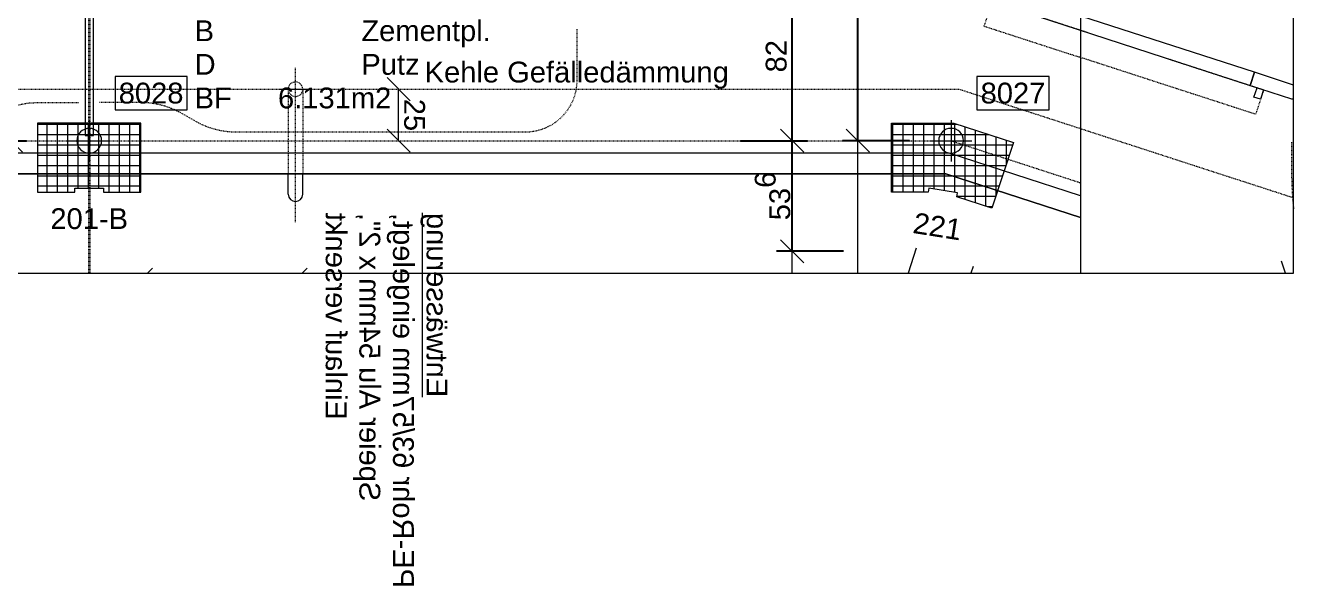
# Model space of a CAD drawing. Header units: metres. Extents: x -63 to 297, y -105 to 408.
# Drawn here: x 68.7 to 256.9, y -105.3 to -22.1 of the extents above; entities that cross this region are included whole.
import ezdxf

# ---------------------------------------------------------------- set-up
doc = ezdxf.new("R2010")
doc.units = ezdxf.units.M
doc.header["$LTSCALE"] = 0.00508
doc.header["$PDMODE"] = 1
for name, pattern in [('gestrichelt-klein', [0.19685039370078738, 0.0688976377952756, -0.1279527559055118]), ('Ohne Titel-13', [0.2777777777777778, 0.1388888888888889, -0.1388888888888889]), ('Ohne Titel-16', [0.19684000000000001, 0.069505, -0.127335]), ('Ohne Titel-6', [1.0537, 0.590515, -0.19684, 0.069505, -0.1968400000000001]), ('Ohne Titel-9', [2.5589049999999998, 1.968385, -0.1968400000000001, 0.1968400000000001, -0.1968400000000001])]:
    doc.linetypes.add(name, pattern=pattern)
for name, color, linetype, lineweight in [('211.5_Beton', 7, 'Continuous', 25), ('212.2_Betonelemente', 7, 'Continuous', 18), ('221_Fenster', 7, 'Continuous', 9), ('221_Fensterrahmen', 7, 'Continuous', 13), ('228_Sonnenschutz', 7, 'Ohne Titel-13', 9), ('Linien-0.03', 7, 'Continuous', 5), ('Linien-0.06', 7, 'Continuous', 5), ('Linien-gestrichelt', 7, 'gestrichelt-klein', 5), ('Linien-gestrichelt 0.13', 7, 'Ohne Titel-16', 13), ('Linien-stripu', 7, 'Ohne Titel-6', 5), ('Symbole', 7, 'Continuous', 5), ('Text-Raumstempel', 7, 'Continuous', 5)]:
    doc.layers.add(name, color=color, linetype=linetype, lineweight=lineweight)
for name, color, linetype, lineweight, true_color in [('Bemaßung-Fassadenstützen', 86, 'Continuous', 5, 0x1b8e0b), ('Bemaßung-Leichtbau', 22, 'Continuous', 5, 0xb54400), ('Bemaßung-Rohbau', 18, 'Continuous', 5, 0x000000), ('Linien-Achsen', 150, 'Ohne Titel-9', 35, 0x0099ff), ('Text-allgemein', 18, 'Continuous', 5, 0x000000), ('Text-Koordinaten', 18, 'Continuous', 5, 0x000000)]:
    doc.layers.add(name, color=color, linetype=linetype, lineweight=lineweight, true_color=true_color)
doc.styles.add('Arial', font='arial.ttf')
doc.dimstyles.new('vbk_50', dxfattribs={"dimtxt": 101.0163652024117, "dimasz": 0.00224482421875, "dimexe": 0.0015, "dimexo": 0.0030000000000007, "dimgap": 0.0005, "dimtad": 1, "dimdec": 3, "dimzin": 3, "dimdsep": 46, "dimtxsty": 'Arial', "dimblk": 'VW_SLASH', "dimblk1": 'VW_SLASH', "dimblk2": 'VW_SLASH', "dimcen": 0, "dimdle": 0.002, "dimazin": 0, "dimtfac": 0.9, "dimtdec": 3, "dimtix": 1, "dimtmove": 0, "dimatfit": 0, "dimldrblk": 'DOT', "dimfxl": 0.005, "dimfxlon": 1, "dimfrac": 2, "dimtolj": 1, "dimtzin": 3, "dimarcsym": 0})
pattern_1 = [(0, (0, 0), (0, 0.05), []), (90, (0, 0), (0.05, 0), [])]

# ---------------------------------------------------------------- blocks, each defined once
blk = doc.blocks.new('GRUP_GR_Zi-Typ1.0 (2D)')
at = {"layer": 'Bemaßung-Leichtbau', "linetype": 'Continuous', "lineweight": 5}
blk.add_point((0.105, -9.415), dxfattribs=at)
blk = doc.blocks.new('MÖB_GR_Vorhangschiene-1')
at = {"layer": 'Linien-stripu', "flags": 128}
blk.add_lwpolyline([(-2.363189159009657, 0.5413380450634632), (-2.363189159009657, 0.2913380450634632, 0.4142135623730865), (-2.113189159009657, 0.0413380450634631), (-0.7131891590096566, 0.0413380450634631, 0.1316524975873484), (-0.5131891590096566, 0.0949278835496862), (-0.4499999999999491, 0.1314101615138115, -0.1316524975874162), (-0.2499999999999491, 0.1850000000000346), (-0.0499999999999491, 0.1850000000000346)], format="xyb", dxfattribs=at)
at = {"layer": 'Linien-stripu', "linetype": 'Continuous', "lineweight": 5}
blk.add_point((0, 0), dxfattribs=at)
blk = doc.blocks.new('Stamp CW-114')
at = {"layer": 'Text-Raumstempel', "flags": 128}
for points in [[(0.1, -0.297), (0.94, -0.297), (0.94, -0.458), (0.1, -0.458)], [(0.1, -0.458), (0.94, -0.458), (0.94, -0.619), (0.1, -0.619)]]:
    blk.add_lwpolyline(points, close=True, dxfattribs=at)
at = {"layer": 'Text-Raumstempel', "linetype": 'Continuous', "lineweight": 5}
for p in [(0, 0), (1.04, 0), (0, -1.22), (1.04, -1.22)]:
    blk.add_point(p, dxfattribs=at)
at = {"layer": 'Text-Raumstempel', "line_spacing_factor": 0.9677411898617664, "style": 'Arial'}
for s, insert, char_height, attachment_point in [('BALKON', (0.156, -0.2417083333333333), 0.1262704565030146, 7), ('B^I^IZementpl.\\PD^I^IPutz\\PBF^I6.131m2', (0.156, -0.6963947459086994), 0.1010163652024117, 1)]:
    blk.add_mtext(s, dxfattribs=dict(at, insert=insert, char_height=char_height, attachment_point=attachment_point))
at = {"layer": 'Text-Raumstempel', "insert": (0.52, -0.458), "char_height": 0.1010163652024117, "width": 0.7780928493842203, "attachment_point": 5, "line_spacing_factor": 0.9677411898617664, "style": 'Arial'}
blk.add_mtext('+ 4.32\\P+ 4.10', dxfattribs=at)
blk = doc.blocks.new('E_GR_01')
at = {"layer": '212.2_Betonelemente', "linetype": 'Continuous', "lineweight": 5}
h = blk.add_hatch(dxfattribs=at)
h.set_pattern_fill('BETONFERTIGTEIL 1MM', style=0, pattern_type=2)
h.set_pattern_definition(pattern_1)
h.paths.add_polyline_path([(-0.25, 0.085), (-0.25, -0.25), (-0.07, -0.25), (-0.07, -0.23), (0.07, -0.23), (0.07, -0.25), (0.25, -0.25), (0.25, 0.085)])
at = {"layer": '211.5_Beton', "linetype": 'Continuous', "lineweight": 5}
blk.add_point((0, 0), dxfattribs=at)
at = {"layer": '212.2_Betonelemente', "flags": 128}
blk.add_lwpolyline([(-0.25, 0.085), (-0.25, -0.25), (-0.07, -0.25), (-0.07, -0.23), (0.07, -0.23), (0.07, -0.25), (0.25, -0.25), (0.25, 0.085)], close=True, dxfattribs=at)
at = {"layer": '212.2_Betonelemente', "linetype": 'Continuous', "lineweight": 5}
blk.add_point((0, 0), dxfattribs=at)
blk = doc.blocks.new('E_GR_21')
at = {"layer": '212.2_Betonelemente', "linetype": 'Continuous', "lineweight": 5}
h = blk.add_hatch(dxfattribs=at)
h.set_pattern_fill('BETONFERTIGTEIL 1MM', style=0, pattern_type=2)
h.set_pattern_definition(pattern_1)
h.paths.add_polyline_path([(-0.2895961100811342, 0.085), (0.0134626774275857, 0.085), (0.3016887121082618, -0.0086503156348613), (0.1981680189926537, -0.3272542485937376), (0.0278076987970248, -0.2719008251056277), (0.030936388097829, -0.2521470582937249), (-0.1073399795854908, -0.2302462331880959), (-0.110468668886295, -0.2499999999999987), (-0.2895961100811342, -0.25)])
at = {"layer": '211.5_Beton', "linetype": 'Continuous', "lineweight": 5}
blk.add_point((0.0219560190498428, 0), dxfattribs=at)
at = {"layer": '212.2_Betonelemente', "flags": 128}
blk.add_lwpolyline([(-0.2895961100811342, 0.085), (0.0134626774275857, 0.085), (0.3016887121082618, -0.0086503156348613), (0.1981680189926537, -0.3272542485937376), (0.0278076987970248, -0.2719008251056277), (0.030936388097829, -0.2521470582937249), (-0.1073399795854908, -0.2302462331880959), (-0.110468668886295, -0.2499999999999987), (-0.2895961100811342, -0.25)], close=True, dxfattribs=at)
at = {"layer": '212.2_Betonelemente', "linetype": 'Continuous', "lineweight": 5}
blk.add_point((0, 0), dxfattribs=at)
blk = doc.blocks.new('VW_SLASH')
at = {"color": 0, "linetype": 'ByBlock', "lineweight": -2}
blk.add_line((0.5, 0), (-1, 0), dxfattribs=at)
at = {"color": 0, "lineweight": 20, "flags": 128}
blk.add_lwpolyline([(25.00267071598843, 25.00267071598842), (-25.00267071598842, -25.00267071598843)], dxfattribs=at)
blk = doc.blocks.new('*D247')
at = {"layer": 'Bemaßung-Rohbau', "color": 0, "lineweight": -2, "transparency": 16777216}
for p, q in [((174.8497099256315, -14.09804920346896), (184.8000470251836, -14.09804920346896)), ((182.5038153868254, -39.13289723288342), (182.5038153868254, -14.16677768871758)), ((174.8497099256315, -39.20162571813204), (184.8000470251836, -39.20162571813204))]:
    blk.add_line(p, q, dxfattribs=at)
at = {"layer": 'Defpoints', "color": 0, "transparency": 16777216}
for p in [(156.7021759634879, -14.09804920346895), (182.5038153868254, -14.09804920346896), (161.4043520887005, -39.20162571813204)]:
    blk.add_point(p, dxfattribs=at)
at = {"layer": 'Bemaßung-Rohbau', "color": 0, "lineweight": -2, "transparency": 16777216, "xscale": 0.0687284852486191, "yscale": 0.0687284852486191, "zscale": 0.0687284852486191}
for p, rotation in [((182.5038153868254, -14.09804920346896), 90), ((182.5038153868254, -39.20162571813204), 270)]:
    blk.add_blockref('VW_SLASH', p, dxfattribs=dict(at, rotation=rotation))
at = {"layer": 'Bemaßung-Rohbau', "color": 0, "transparency": 16777216, "insert": (180.1593253057662, -26.64983746080047), "char_height": 3.09275965026296, "attachment_point": 5, "rotation": 90, "style": 'Arial'}
blk.add_mtext('\\A1;82', dxfattribs=at)
blk = doc.blocks.new('_DOT')
at = {"color": 0, "linetype": 'ByBlock', "lineweight": -2}
blk.add_line((-0.5, 0), (-1, 0), dxfattribs=at)
at = {"color": 0, "linetype": 'ByBlock', "const_width": 0.5}
blk.add_lwpolyline([(-0.25, 0, 1), (0.25, 0, 1)], format="xyb", close=True, dxfattribs=at)
blk = doc.blocks.new('*D248')
at = {"layer": 'Bemaßung-Rohbau', "color": 0, "lineweight": -2, "transparency": 16777216}
for p, q in [((174.8497099256315, -39.20162571813204), (184.8000470251836, -39.20162571813204)), ((182.5038153868254, -55.54590996976748), (182.5038153868254, -39.27035420338066)), ((190.1579208480194, -55.6146384550161), (180.2075837484672, -55.6146384550161))]:
    blk.add_line(p, q, dxfattribs=at)
at = {"layer": 'Defpoints', "color": 0, "transparency": 16777216}
for p in [(161.4043520887005, -39.20162571813204), (182.5038153868254, -39.20162571813204), (256.6174034515673, -55.61463845501612)]:
    blk.add_point(p, dxfattribs=at)
at = {"layer": 'Bemaßung-Rohbau', "color": 0, "lineweight": -2, "transparency": 16777216, "xscale": 0.0687284852486191, "yscale": 0.0687284852486191, "zscale": 0.0687284852486191}
for p, rotation in [((182.5038153868254, -39.20162571813204), 90), ((182.5038153868254, -55.6146384550161), 270)]:
    blk.add_blockref('VW_SLASH', p, dxfattribs=dict(at, rotation=rotation))
at = {"layer": 'Bemaßung-Rohbau', "color": 0, "transparency": 16777216, "insert": (179.6164398009906, -47.40813208657404), "char_height": 3.09275965026296, "attachment_point": 5, "rotation": 90, "style": 'Arial'}
blk.add_mtext('\\A1;53\\S6^ ;', dxfattribs=at)
blk = doc.blocks.new('*D256')
at = {"layer": 'Bemaßung-Rohbau', "color": 0, "lineweight": -2, "transparency": 16777216}
for p, q in [((58.93392407639816, 102.0912716973612), (68.88426117595027, 102.0912716973612)), ((66.58802953759205, -39.13289723288342), (66.58802953759209, 102.0225432121126)), ((58.93392407639813, -39.20162571813204), (68.88426117595023, -39.20162571813204))]:
    blk.add_line(p, q, dxfattribs=at)
at = {"layer": 'Defpoints', "color": 0, "transparency": 16777216}
for p in [(38.57027769776982, 102.0912716973612), (66.58802953759209, 102.0912716973612), (38.57027769776982, -39.20162571813204)]:
    blk.add_point(p, dxfattribs=at)
at = {"layer": 'Bemaßung-Rohbau', "color": 0, "lineweight": -2, "transparency": 16777216, "xscale": 0.0687284852486191, "yscale": 0.0687284852486191, "zscale": 0.0687284852486191}
for p, rotation in [((66.58802953759209, 102.0912716973612), 90), ((66.58802953759205, -39.20162571813204), 270)]:
    blk.add_blockref('VW_SLASH', p, dxfattribs=dict(at, rotation=rotation))
at = {"layer": 'Bemaßung-Rohbau', "color": 0, "transparency": 16777216, "insert": (69.83762253395025, 38.51410193499359), "char_height": 3.09275965026296, "attachment_point": 5, "rotation": 90, "style": 'Arial'}
blk.add_mtext('\\A1;4.61\\S5^ ;', dxfattribs=at)
blk = doc.blocks.new('*D258')
at = {"layer": 'Bemaßung-Rohbau', "color": 0, "lineweight": -2, "transparency": 16777216}
for p, q in [((199.9188208197377, 102.0912716973612), (189.9684837201856, 102.0912716973612)), ((192.2647153585437, -39.13289723288342), (192.2647153585438, 102.0225432121126)), ((199.9188208197376, -39.20162571813204), (189.9684837201855, -39.20162571813204))]:
    blk.add_line(p, q, dxfattribs=at)
at = {"layer": 'Defpoints', "color": 0, "transparency": 16777216}
for p in [(192.2647153585438, 102.0912716973612), (204.4086013733845, 102.0912716973612), (204.4086013733845, -39.20162571813204)]:
    blk.add_point(p, dxfattribs=at)
at = {"layer": 'Bemaßung-Rohbau', "color": 0, "lineweight": -2, "transparency": 16777216, "xscale": 0.0687284852486191, "yscale": 0.0687284852486191, "zscale": 0.0687284852486191}
for p, rotation in [((192.2647153585438, 102.0912716973612), 90), ((192.2647153585437, -39.20162571813204), 270)]:
    blk.add_blockref('VW_SLASH', p, dxfattribs=dict(at, rotation=rotation))
at = {"layer": 'Bemaßung-Rohbau', "color": 0, "transparency": 16777216, "insert": (189.4058201651226, 31.44482298961461), "char_height": 3.09275965026296, "attachment_point": 5, "rotation": 90, "style": 'Arial'}
blk.add_mtext('\\A1;4.61\\S5^ ;', dxfattribs=at)
blk = doc.blocks.new('Stamp CW-177')
at = {"layer": 'Linien-0.03', "color": 5, "lineweight": 13, "true_color": 0x0000ff, "flags": 128}
blk.add_lwpolyline([(0.125, -0.1506388888888889), (0.475, -0.1506388888888889), (0.475, -0.3116388888888889), (0.125, -0.3116388888888889)], close=True, dxfattribs=at)
at = {"layer": 'Linien-Achsen', "color": 5, "linetype": 'Continuous', "lineweight": 13, "true_color": 0x0000ff}
for p, q in [((0, -0.1), (0, 0.1)), ((-0.1, 0), (0.1, 0))]:
    blk.add_line(p, q, dxfattribs=at)
blk.add_circle((0, 0), 0.0599999999999978, dxfattribs=at)
at = {"layer": 'Text-Raumstempel', "linetype": 'Continuous', "lineweight": 5}
blk.add_point((0, 0), dxfattribs=at)
at = {"layer": 'Text-Raumstempel', "color": 5, "true_color": 0x0000ff, "extrusion": (0, 0, -1), "insert": (0.3, -0.2304333333333333), "char_height": 0.1010163652024117, "width": 0.35, "attachment_point": 5, "text_direction": (1, 0, 0), "line_spacing_factor": 0.9677411898617664, "style": 'Arial'}
blk.add_mtext('8028', dxfattribs=at)
blk = doc.blocks.new('Stamp CW-198')
at = {"layer": 'Linien-0.03', "color": 5, "lineweight": 13, "true_color": 0x0000ff, "flags": 128}
blk.add_lwpolyline([(0.125, -0.1506388888888889), (0.475, -0.1506388888888889), (0.475, -0.3116388888888889), (0.125, -0.3116388888888889)], close=True, dxfattribs=at)
at = {"layer": 'Linien-Achsen', "color": 5, "linetype": 'Continuous', "lineweight": 13, "true_color": 0x0000ff}
for p, q in [((0, -0.1), (0, 0.1)), ((-0.1, 0), (0.1, 0))]:
    blk.add_line(p, q, dxfattribs=at)
blk.add_circle((0, 0), 0.0599999999999978, dxfattribs=at)
at = {"layer": 'Text-Raumstempel', "linetype": 'Continuous', "lineweight": 5}
blk.add_point((0, 0), dxfattribs=at)
at = {"layer": 'Text-Raumstempel', "color": 5, "true_color": 0x0000ff, "extrusion": (0, 0, -1), "insert": (0.3, -0.2304333333333333), "char_height": 0.1010163652024117, "width": 0.35, "attachment_point": 5, "text_direction": (1, 0, 0), "line_spacing_factor": 0.9677411898617664, "style": 'Arial'}
blk.add_mtext('8027', dxfattribs=at)
blk = doc.blocks.new('*D261')
at = {"layer": 'Defpoints', "color": 0, "transparency": 16777216}
for p in [(111.1050558014292, -31.54752025693811), (124.1170350854589, -31.54752025693811), (111.1050558014292, -39.20162571813315)]:
    blk.add_point(p, dxfattribs=at)
at = {"layer": 'Linien-0.03', "color": 0, "lineweight": -2, "transparency": 16777216}
for p, q in [((123.963952976235, -31.54752025693807), (124.162959718226, -31.54752025693807)), ((124.1170350854589, -39.1328972328845), (124.1170350854589, -31.61624874218669)), ((123.963952976235, -39.20162571813312), (124.162959718226, -39.20162571813312))]:
    blk.add_line(p, q, dxfattribs=at)
at = {"layer": 'Linien-0.03', "color": 0, "lineweight": -2, "transparency": 16777216, "xscale": 0.0687284852486191, "yscale": 0.0687284852486191, "zscale": 0.0687284852486191}
for p, rotation in [((124.1170350854589, -31.54752025693807), 90), ((124.1170350854589, -39.20162571813312), 270)]:
    blk.add_blockref('VW_SLASH', p, dxfattribs=dict(at, rotation=rotation))
at = {"layer": 'Linien-0.03', "color": 0, "transparency": 16777216, "insert": (126.4615251665181, -35.37457298753561), "char_height": 3.09275965026296, "attachment_point": 5, "rotation": 270, "style": 'Arial'}
blk.add_mtext('\\A1;25', dxfattribs=at)
blk = doc.blocks.new('*E264')
at = {"layer": 'Linien-0.03', "flags": 128}
blk.add_lwpolyline([(47.44718618379411, 65.82530696626779), (46.22252931000309, 65.82530696626779), (46.22252931000309, 0), (47.44718618379411, 0)], close=True, dxfattribs=at)
blk = doc.blocks.new('*E379')
at = {"layer": 'Bemaßung-Fassadenstützen'}
for p, q in [((1.207360804895018, 3.715874472656964), (0, 7.1e-15)), ((9.639805134777845, 0.9760072224912335), (9.322681164524937, 0)), ((9.639805134777419, 0.9760072224908853), (9.322681164524624, 7.1e-15))]:
    blk.add_line(p, q, dxfattribs=at)
at = {"layer": 'Bemaßung-Leichtbau', "linetype": 'Continuous', "lineweight": 5}
for p in [(6.385920156923305, 19.65384133668324), (56.89416428341264, 3.242717997850896)]:
    blk.add_point(p, dxfattribs=at)
at = {"layer": 'Bemaßung-Rohbau', "linetype": 'Continuous', "lineweight": 5}
blk.add_point((1.207360804895131, 3.715874472656942), dxfattribs=at)
blk = doc.blocks.new('*E380')
at = {"layer": 'Linien-gestrichelt', "lineweight": 18, "flags": 128}
blk.add_lwpolyline([(0, 16.12274870280741), (175.958090994073, 16.12274870280741), (225.5788092507205, 0)], dxfattribs=at)
at = {"layer": 'Linien-0.03', "insert": (96.61205845771971, 20.20918133316597), "char_height": 3.092759650262959, "attachment_point": 1, "line_spacing_factor": 0.9677411898617662, "style": 'Arial'}
blk.add_mtext('Kehle Gefälledämmung', dxfattribs=at)
blk = doc.blocks.new('228')
at = {"layer": '228_Sonnenschutz', "linetype": 'Continuous', "flags": 128}
blk.add_lwpolyline([(0.035, 0), (0.068449759264151, 0), (0.068449759264151, -0.0483000962107617), (0.035, -0.0483000962107617)], close=True, dxfattribs=at)
at = {"layer": '228_Sonnenschutz', "flags": 128}
blk.add_lwpolyline([(-0.416550240735849, -2.91e-14), (0.068449759264151, -5.02e-13), (0.0684497592640346, -0.1250000000000291), (-0.4165502407359654, -0.1249999999995562)], dxfattribs=at)
at = {"layer": 'Linien-0.03', "linetype": 'Continuous', "lineweight": 5}
blk.add_point((0, 0), dxfattribs=at)
blk = doc.blocks.new('*E381')
at = {"layer": '221_Fenster', "flags": 128}
blk.add_lwpolyline([(8.011625379363693, 18.04270108813184), (7.377602662080619, 16.09138506196946), (43.70783423816903, 4.287338945650177), (44.34178210512454, 6.238450182465172)], close=True, dxfattribs=at)
at = {"layer": '221_Fensterrahmen', "flags": 128}
blk.add_lwpolyline([(8.011625379363636, 18.04270108813181), (3.061641021056857, 19.65127549878268), (3.3822e-12, 19.65127549878262), (3.3822e-12, 17.59997523518219), (2.683652279760395, 17.59997523518219), (7.377602662080591, 16.0913850619694)], close=True, dxfattribs=at)
blk.add_lwpolyline([(50.15497975576073, 4.349722227563333), (44.34178210512454, 6.238450182465172), (43.707834238169, 4.287338945650149), (49.85059233248586, 2.29176431279511), (50.15497975576073, 2.291764312794975)], dxfattribs=at)
at = {"layer": '228_Sonnenschutz'}
blk.add_line((30.39611915262927, 4.588455237936316), (18.32413463530082, 8.510760595651718), dxfattribs=at)
at = {"layer": 'Bemaßung-Leichtbau', "linetype": 'Continuous', "lineweight": 5}
for p in [(0, 174.2642058149511), (2.388080903892501, 174.2642058149511)]:
    blk.add_point(p, dxfattribs=at)
at = {"layer": '221_Fensterrahmen', "color": 7, "xscale": -30.61642184477572, "yscale": 30.61642184477572, "zscale": 30.61642184477572, "rotation": 342.0005159488394}
blk.add_blockref('228', (7.377602662080619, 16.09138506196935), dxfattribs=at)
at = {"layer": '221_Fensterrahmen', "color": 7, "extrusion": (0, 0, -1), "xscale": -30.61642184477571, "yscale": 30.61642184477571, "zscale": -30.61642184477571, "rotation": 17.99948405118171}
blk.add_blockref('228', (-43.70783423816897, 4.287338945650149), dxfattribs=at)
blk = doc.blocks.new('*E382')
at = {"layer": '221_Fenster', "flags": 128}
blk.add_lwpolyline([(8.011625379363693, 18.04270108813184), (7.377602662080619, 16.09138506196946), (43.70783423816903, 4.287338945650177), (44.34178210512454, 6.238450182465172)], close=True, dxfattribs=at)
at = {"layer": '221_Fensterrahmen', "flags": 128}
blk.add_lwpolyline([(8.011625379363636, 18.04270108813181), (3.061641021056857, 19.65127549878268), (3.3822e-12, 19.65127549878262), (3.3822e-12, 17.59997523518219), (2.683652279760395, 17.59997523518219), (7.377602662080591, 16.0913850619694)], close=True, dxfattribs=at)
blk.add_lwpolyline([(50.15497975576073, 4.349722227563333), (44.34178210512454, 6.238450182465172), (43.707834238169, 4.287338945650149), (49.85059233248586, 2.29176431279511), (50.15497975576073, 2.291764312794975)], dxfattribs=at)
at = {"layer": '228_Sonnenschutz'}
blk.add_line((30.39611915262927, 4.588455237936316), (18.32413463530082, 8.510760595651718), dxfattribs=at)
at = {"layer": 'Bemaßung-Leichtbau', "linetype": 'Continuous', "lineweight": 5}
for p in [(0, 174.2642058149511), (2.388080903892501, 174.2642058149511)]:
    blk.add_point(p, dxfattribs=at)
at = {"layer": '221_Fensterrahmen', "color": 7, "xscale": -30.61642184477572, "yscale": 30.61642184477572, "zscale": 30.61642184477572, "rotation": 342.0005159488394}
blk.add_blockref('228', (7.377602662080619, 16.09138506196935), dxfattribs=at)
at = {"layer": '221_Fensterrahmen', "color": 7, "extrusion": (0, 0, -1), "xscale": -30.61642184477571, "yscale": 30.61642184477571, "zscale": -30.61642184477571, "rotation": 17.99948405118171}
blk.add_blockref('228', (-43.70783423816897, 4.287338945650149), dxfattribs=at)
blk = doc.blocks.new('*E400')
at = {"layer": 'Bemaßung-Leichtbau'}
for p, q in [((8.223546786279798, 133.5189368950996), (8.223546786279798, 133.3199301531086)), ((56.00575384906529, 133.3658547858754), (8.29227527152841, 133.3658547858757))]:
    blk.add_line(p, q, dxfattribs=at)
at = {"layer": 'Bemaßung-Leichtbau', "linetype": 'Continuous', "lineweight": 5}
for p in [(5.178559352028344, 16.41112333883228), (55.68680347851762, 0)]:
    blk.add_point(p, dxfattribs=at)
at = {"layer": 'Bemaßung-Rohbau', "linetype": 'Continuous', "lineweight": 5}
blk.add_point((0, 0.4731564748059327), dxfattribs=at)
at = {"layer": 'Bemaßung-Leichtbau', "xscale": 0.0687284852486191, "yscale": 0.0687284852486191, "zscale": 0.0687284852486191, "rotation": 179.9999999999996}
blk.add_blockref('VW_SLASH', (8.223546786279798, 133.3658547858757), dxfattribs=at)
at = {"layer": 'Bemaßung-Leichtbau', "insert": (41.93988134283796, 136.2532303717103), "char_height": 3.09275965026296, "attachment_point": 5, "style": 'Arial'}
blk.add_mtext('\\A1;2.20\\S3^ ;', dxfattribs=at)
blk = doc.blocks.new('*E401')
at = {"layer": 'Linien-stripu', "elevation": 1e-08, "flags": 128}
blk.add_lwpolyline([(1.00000115e-08, 0.0854800621240912, 0.0228576302812897), (1.676934969568503, 0.0087784691227952), (24.99955760954162, 1.00000008e-08, 0.1316524975873484), (31.12284197849676, 1.640729111687605), (33.05746792675447, 2.757685923695405, -0.1316524975874422), (39.18075229570972, 4.39841502538323), (45.30403666466486, 4.39841502538323)], format="xyb", dxfattribs=at)
blk = doc.blocks.new('*E402')
at = {"layer": 'Linien-stripu', "elevation": 1e-08, "flags": 128}
blk.add_lwpolyline([(1.00031343e-08, 9.941187404645255), (1.00000079e-08, 5.348724127928904, 0.0277338578510816), (0.2969098923630327, 9.9999795e-09, 0.0277338578510816)], format="xyb", dxfattribs=at)
blk = doc.blocks.new('E_GR_221')
at = {"layer": 'Linien-0.03', "linetype": 'Continuous', "lineweight": 5}
for p in [(-1.47e-14, 0), (0.0219560190498281, 0), (-0.2895961100811488, -0.25), (0.1981680189926391, -0.3272542485937376)]:
    blk.add_point(p, dxfattribs=at)
at = {"layer": 'Text-allgemein', "insert": (-0.0578829568170689, -0.3654586062776128), "char_height": 0.1010163652024117, "attachment_point": 2, "rotation": 350.9999999999999, "line_spacing_factor": 0.9677411898617664, "style": 'Arial'}
blk.add_mtext('221', dxfattribs=at)
blk = doc.blocks.new('E_GR_201-B')
at = {"layer": 'Linien-0.03', "linetype": 'Continuous', "lineweight": 5}
for p in [(0, 0), (-0.25, -0.25), (0.25, -0.25)]:
    blk.add_point(p, dxfattribs=at)
at = {"layer": 'Text-allgemein', "insert": (0, -0.3273947459086994), "char_height": 0.1010163652024117, "attachment_point": 2, "line_spacing_factor": 0.9677411898617664, "style": 'Arial'}
blk.add_mtext('201-B', dxfattribs=at)
blk = doc.blocks.new('*E405')
at = {"layer": '211.5_Beton', "color": 7, "xscale": 30.61642184477572, "yscale": 30.61642184477572, "zscale": 30.61642184477572}
for name, p in [('E_GR_201-B', (7.654105461193922, 14.74622999012765)), ('E_GR_221', (135.5650474987052, 14.74811938818018))]:
    blk.add_blockref(name, p, dxfattribs=at)
blk = doc.blocks.new('*E409')
at = {"layer": '221_Fenster', "flags": 128}
blk.add_lwpolyline([(8.011625379360225, 18.04270108813169), (7.377602662077265, 16.09138506196949), (43.70783423816556, 4.287338945650149), (44.34178210512107, 6.238450182465144)], close=True, dxfattribs=at)
at = {"layer": '221_Fensterrahmen', "flags": 128}
blk.add_lwpolyline([(8.011625379360225, 18.04270108813169), (3.061641021053447, 19.65127549878251), (0, 19.65127549878251), (0, 17.59997523518221), (2.683652279756984, 17.59997523518221), (7.377602662077152, 16.09138506196949)], close=True, dxfattribs=at)
blk.add_lwpolyline([(50.15497975575704, 4.349722227563323), (44.34178210512107, 6.238450182465144), (43.70783423816556, 4.287338945650149), (49.85059233248239, 2.291764312795053), (50.15497975575704, 2.291764312794839)], dxfattribs=at)
at = {"layer": '228_Sonnenschutz'}
blk.add_line((30.39611915262583, 4.588455237936373), (18.32413463529747, 8.510760595651604), dxfattribs=at)
at = {"layer": '221_Fensterrahmen', "color": 7, "extrusion": (0, 0, -1), "xscale": 30.61642184477572, "yscale": 30.61642184477572, "zscale": -30.61642184477572, "rotation": 17.99948405116053}
blk.add_blockref('228', (-7.377602662077265, 16.09138506196926), dxfattribs=at)
at = {"layer": '221_Fensterrahmen', "color": 7, "xscale": 30.61642184477572, "yscale": 30.61642184477572, "zscale": 30.61642184477572, "rotation": 342.0005159488184}
blk.add_blockref('228', (43.70783423816556, 4.287338945650149), dxfattribs=at)
blk = doc.blocks.new('*E262')
at = {"layer": 'Linien-0.03', "lineweight": 13}
for p, q in [((21.89074161901463, 57.75428020501572, 1e-08), (21.89074161901463, 60.81592238949329, 1e-08)), ((24.03389114814894, 57.75428020501572, 1e-08), (24.03389114814894, 60.81592238949329, 1e-08))]:
    blk.add_line(p, q, dxfattribs=at)
at = {"layer": 'Linien-0.03', "color": 7, "lineweight": 20, "flags": 128}
for points in [[(1.010354010488442, 46.05881914992355), (1.718395685479905, 46.76686082491502)], [(24.6807120690617, 46.76686082491503), (23.97267039407022, 46.05881914992355)]]:
    blk.add_lwpolyline(points, dxfattribs=at)
at = {"layer": 'Linien-0.03', "lineweight": 13}
blk.add_arc((22.96231638358179, 57.75428020501572, 1e-08), 1.07157476456715, 180, 0, dxfattribs=at)
at = {"layer": 'Linien-0.03', "linetype": 'Continuous', "lineweight": 5}
for p in [(22.96231638358179, 73.36865534585246, 1e-08), (0, 58.06044442346482, 1e-08), (0, 58.06044442346482, 1e-08), (45.92463276716359, 58.06044442346482, 1e-08), (45.92463276716359, 58.06044442346482, 1e-08)]:
    blk.add_point(p, dxfattribs=at)
at = {"layer": 'Linien-gestrichelt 0.13'}
for p, q in [((21.89074161901463, 73.36865534585246, 1e-08), (21.89074161901463, 60.81592238949329, 1e-08)), ((24.03389114814894, 73.36865534585246, 1e-08), (24.03389114814894, 60.81592238949329, 1e-08))]:
    blk.add_line(p, q, dxfattribs=at)
for start, end in [(0, 180), (180, 0)]:
    blk.add_arc((22.96231638358179, 73.36865534585246, 1e-08), 1.07157476456715, start, end, dxfattribs=at)
at = {"layer": 'Linien-stripu', "lineweight": 13}
for p, q in [((22.96231638358179, 53.621063255971, 1e-08), (22.96231638358179, 76.62104305445008, 1e-08)), ((20.66608474522361, 73.36865534585246, 1e-08), (25.25854802193996, 73.36865534585246, 1e-08))]:
    blk.add_line(p, q, dxfattribs=at)
at = {"layer": 'Linien-0.03', "extrusion": (0, 0, -1), "insert": (36.46007622754857, 54.99880223898725, 1e-08), "char_height": 3.092759650262957, "attachment_point": 6, "text_direction": (-6.123233995736767e-17, 1, 0), "line_spacing_factor": 0.9677411898617663, "style": 'Arial'}
blk.add_mtext('{\\LEntwässerung}\\PPE-Rohr 63/57mm eingelegt,\\PSpeier Alu 54mm x 2", \\PEinlauf versenkt', dxfattribs=at)
at = {"layer": 'Linien-0.03'}
dim = blk.add_linear_dim(base=(38.27052730596964, 73.36865534585245, 1e-08), p1=(25.25854802193996, 65.7145498846574, 1e-08), p2=(25.25854802193996, 73.36865534585246, 1e-08), angle=270, text='25', dimstyle='vbk_50', override={"dimscale": 30.61642184477572, "dimtxt": 0.1010163652024117, "dimgap": 0.025, "dimlfac": 0.0326622100084056, "dimpost": '<>', "dimtxsty": 'Arial', "dimtmove": 2}, dxfattribs=at)
dim.commit()
dim.dimension.update_dxf_attribs({"geometry": '*D261', "text_midpoint": (40.61501738702889, 69.54160261525494, 1e-08), "insert": (-85.84650777948923, 104.9161756027906, 1e-08)})

msp = doc.modelspace()

# ---------------------------------------------------------------- linework, layer by layer
at = {"layer": 'Bemaßung-Rohbau'}
for p, q in [((199.9188208197377, -39.20162571813204), (189.9684837201856, -39.20162571813204)), ((192.2647153585438, -58.85735645286701), (192.2647153585438, -39.27035420338066)), ((190.1579208480194, -55.6146384550161), (180.2075837484672, -55.6146384550161)), ((182.5038153868254, -58.85735645286701), (182.5038153868254, -55.68336694026472))]:
    msp.add_line(p, q, dxfattribs=at)
at = {"layer": 'Linien-0.03', "linetype": 'Continuous'}
msp.add_lwpolyline([(31.35754457139126, -58.85735645286701), (256.9363538221115, -58.85735645286701), (256.9363538221115, 259.3370008569847), (31.35754457139126, 259.3370008569847)], close=True, dxfattribs=at)
at = {"layer": 'Linien-0.03'}
msp.add_lwpolyline([(225.2877383276132, 259.3370008569848), (225.2877383276132, -58.85735645286707)], dxfattribs=at)
at = {"layer": 'Linien-0.06'}
for p, q in [((205.8123944654915, -41.03861102881952), (31.35754457139126, -41.03861102881972)), ((225.2877383276132, -47.36653384053146), (205.8123944654915, -41.03861102881974)), ((205.3274779816277, -44.10025321329691), (31.35754457139123, -44.10025321329712)), ((225.2877383276132, -50.58573494164382), (205.3274779816277, -44.1002532132967)), ((255.7395057377293, -58.857356452867), (255.1595636548152, -57.07247825176775))]:
    msp.add_line(p, q, dxfattribs=at)
msp.add_lwpolyline([(31.35754457139126, -44.10025321329712), (205.3274779816281, -44.10025321329691), (225.2877383276132, -50.58573494164386)], dxfattribs=at)
at = {"layer": 'Linien-Achsen'}
msp.add_line((78.19240231829644, 247.5192754600458), (78.19240231829644, -58.85735645286695), dxfattribs=at)
at = {"layer": 'Linien-stripu', "lineweight": 13}
msp.add_lwpolyline([(31.3575445713913, -39.20162571813204), (206.1033443558083, -39.20162571813204), (225.2877383276132, -45.43501317986289)], dxfattribs=at)

# ---------------------------------------------------------------- block references
at = {"layer": '212.2_Betonelemente', "color": 7, "xscale": 30.61642184477572, "yscale": 30.61642184477572, "zscale": 30.61642184477572}
for name, p in [('E_GR_01', (78.19240231829804, -39.20351511618461)), ('E_GR_21', (206.1033443558092, -39.20162571813204))]:
    msp.add_blockref(name, p, dxfattribs=at)
at = {"layer": '221_Fensterrahmen', "color": 7}
msp.add_blockref('*E409', (206.7813740663545, -35.28014579449039), dxfattribs=at)
at = {"layer": 'Bemaßung-Leichtbau', "color": 7}
for name, p in [('*E400', (200.9305999730462, -55.61463845501686)), ('*E379', (199.7232391681546, -58.85735645286702))]:
    msp.add_blockref(name, p, dxfattribs=at)
at = {"layer": 'Bemaßung-Rohbau', "xscale": 0.0687284852486191, "yscale": 0.0687284852486191, "zscale": 0.0687284852486191, "rotation": 90}
for p in [(192.2647153585438, -39.20162571813204), (182.5038153868254, -55.6146384550161)]:
    msp.add_blockref('VW_SLASH', p, dxfattribs=at)
at = {"layer": 'Linien-0.03', "color": 7}
for name, p in [('*E381', (206.7813740663508, -35.2801457944902)), ('*E382', (206.7813740663508, -35.2801457944902)), ('*E262', (85.84650777948923, -104.9161756027906, -1e-08)), ('*E405', (70.53829685710411, -53.94974510631211))]:
    msp.add_blockref(name, p, dxfattribs=at)
at = {"layer": 'Linien-gestrichelt', "color": 7}
msp.add_blockref('*E380', (31.35754457139095, -47.67026895974543), dxfattribs=at)
at = {"layer": 'Symbole', "color": 7}
for name, p in [('*E264', (31.35754457139125, -38.43810457006634, -1e-08)), ('*E401', (31.35754456139123, -37.93789210028474, -1e-08)), ('*E402', (256.6394439297485, -49.3602782027218, -1e-08))]:
    msp.add_blockref(name, p, dxfattribs=at)
at = {"layer": 'Symbole', "color": 7, "xscale": -30.61642184477572, "yscale": 30.61642184477572, "zscale": 30.61642184477572}
for name, p in [('GRUP_GR_Zi-Typ1.0 (2D)', (206.7813740663546, 249.0500965523783)), ('MÖB_GR_Vorhangschiene-1', (78.19240231829644, -39.20351511618613))]:
    msp.add_blockref(name, p, dxfattribs=at)
at = {"layer": 'Text-Koordinaten', "xscale": -30.61642184477572, "yscale": 30.61642184477572, "zscale": 30.61642184477572, "rotation": 180}
for name, p in [('Stamp CW-177', (78.19240231829644, -39.20351511618613)), ('Stamp CW-198', (206.1033443558078, -39.20162571813312))]:
    msp.add_blockref(name, p, dxfattribs=at)
at = {"layer": 'Text-Raumstempel', "xscale": 30.61642184477572, "yscale": 30.61642184477572, "zscale": 30.61642184477572}
msp.add_blockref('Stamp CW-114', (89.06123207319206, -0.0017383124389596), dxfattribs=at)

# ---------------------------------------------------------------- dimensions: what is measured, and where the dimension line sits
at = {"layer": 'Bemaßung-Rohbau'}
dim = msp.add_linear_dim(base=(66.58802953759209, 102.0912716973612), p1=(38.57027769776982, -39.20162571813204), p2=(38.57027769776982, 102.0912716973612), angle=270, text='4.61\\S5^ ;', dimstyle='vbk_50', override={"dimscale": 30.61642184477572, "dimtxt": 0.1010163652024117, "dimexe": 0.075, "dimgap": 0.025, "dimlfac": 0.0326622100084056, "dimpost": '<>', "dimtxsty": 'Arial', "dimdle": 0.1, "dimtmove": 2, "dimfxl": 0.25}, dxfattribs=at)
dim.commit()
dim.dimension.update_dxf_attribs({"geometry": '*D256', "text_midpoint": (69.83762253395025, 38.51410193499359), "dimtype": 160})
for base, p1, p2, text, picture, middle in [((192.2647153585438, 102.0912716973612), (204.4086013733845, -39.20162571813204), (204.4086013733845, 102.0912716973612), '4.61\\S5^ ;', '*D258', (189.4058201651226, 31.44482298961461)), ((182.5038153868254, -14.09804920346896), (161.4043520887005, -39.20162571813204), (156.7021759634879, -14.09804920346895), '82', '*D247', (180.1593253057662, -26.64983746080047)), ((182.5038153868254, -39.20162571813204), (256.6174034515673, -55.61463845501612), (161.4043520887005, -39.20162571813204), '53\\S6^ ;', '*D248', (179.6164398009906, -47.40813208657404))]:
    dim = msp.add_linear_dim(base=base, p1=p1, p2=p2, angle=270, text=text, dimstyle='vbk_50', override={"dimscale": 30.61642184477572, "dimtxt": 0.1010163652024117, "dimexe": 0.075, "dimgap": 0.025, "dimlfac": 0.0326622100084056, "dimpost": '<>', "dimtxsty": 'Arial', "dimdle": 0.1, "dimtmove": 2, "dimfxl": 0.25}, dxfattribs=at)
    dim.commit()
    dim.dimension.update_dxf_attribs({"geometry": picture, "text_midpoint": middle})

doc.saveas('drawing.dxf')
